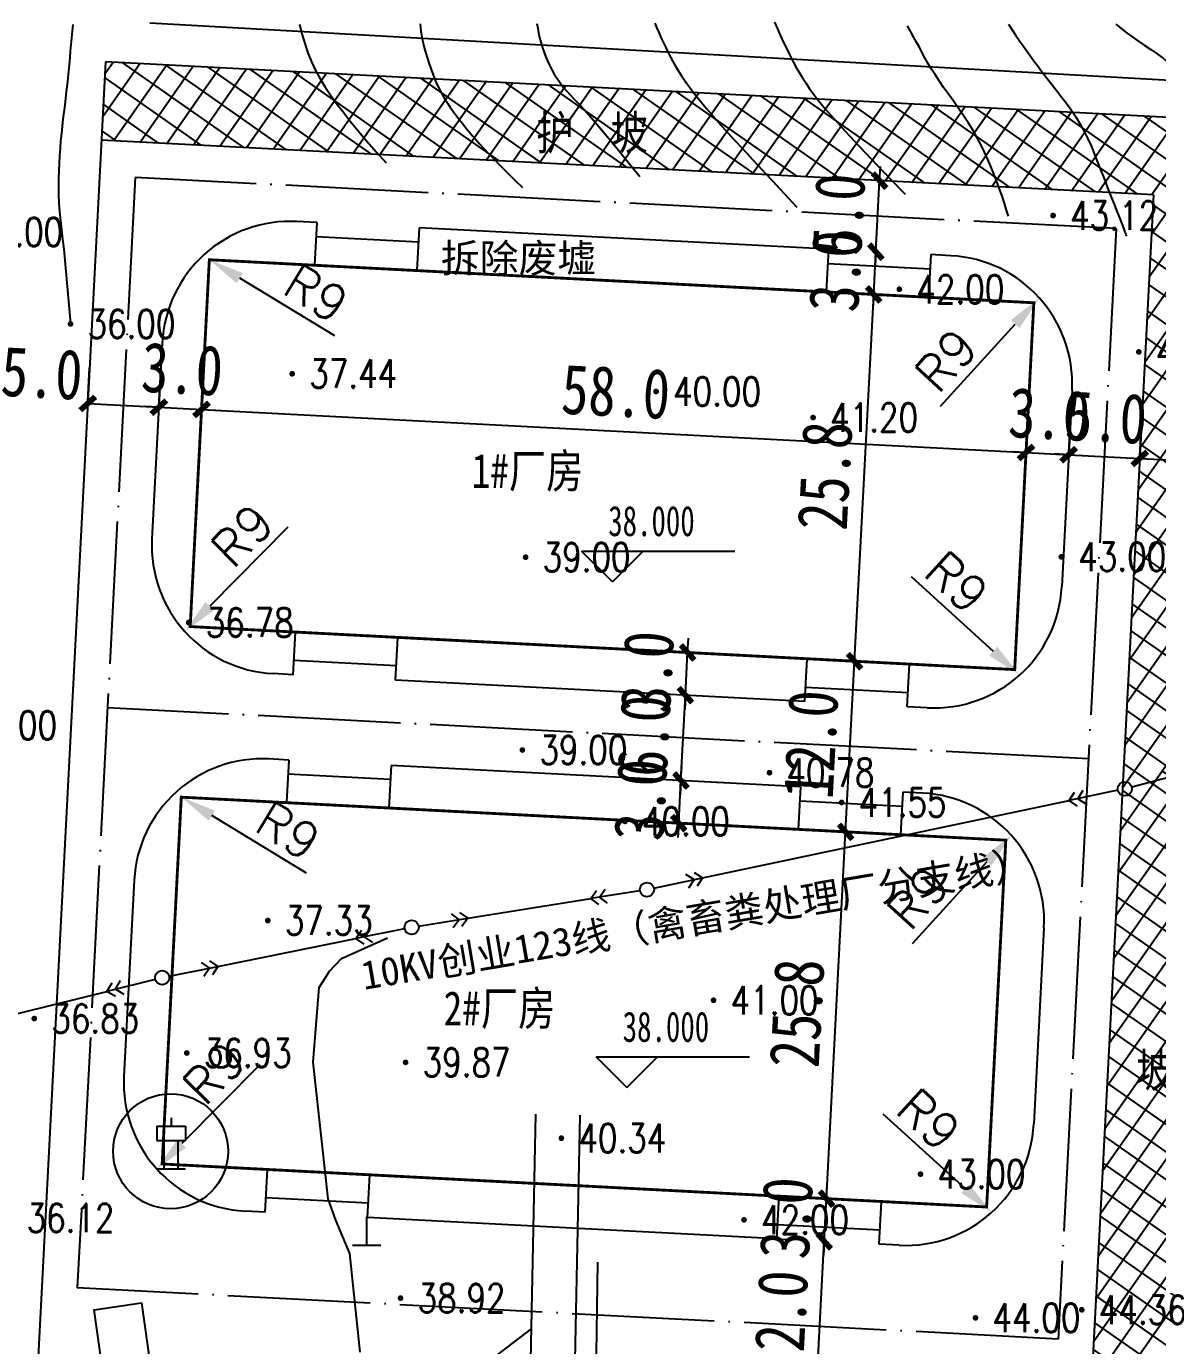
# Model space of a CAD drawing. Extents: x 39624947 to 39626627, y 3418539 to 3418836.
# Drawn here: x 39625455.9 to 39625535.3, y 3418631.4 to 3418724.1 of the extents above; entities that cross this region are included whole.
import ezdxf
from ezdxf.enums import TextEntityAlignment as Align

# ---------------------------------------------------------------- set-up
doc = ezdxf.new("R2010")
doc.units = 0
doc.header["$PDMODE"] = 99
doc.header["$PDSIZE"] = 0.2
doc.linetypes.add('DOTE', pattern=[2.42, 2, -0.2, 0.02, -0.2])
doc.layers.get('0').update_dxf_attribs({"linetype": 'CONTINUOUS'})
doc.layers.get('Defpoints').update_dxf_attribs({"linetype": 'CONTINUOUS'})
for name, color, linetype in [('1-新建建筑', 140, 'CONTINUOUS'), ('11文字', 7, 'CONTINUOUS'), ('11规划道路', 1, 'CONTINUOUS'), ('DIM_ELEV', 3, 'CONTINUOUS'), ('DLDW', 11, 'CONTINUOUS'), ('DLSS', 4, 'CONTINUOUS'), ('GCD', 7, 'CONTINUOUS'), ('JMD', 6, 'CONTINUOUS'), ('PUB_DIM', 3, 'CONTINUOUS'), ('PUB_TEXT', 7, 'CONTINUOUS'), ('PUB_WALL', 9, 'CONTINUOUS'), ('TK', 7, 'CONTINUOUS'), ('ZXX', 1, 'CONTINUOUS'), ('！用地红线', 1, 'CONTINUOUS')]:
    doc.layers.add(name, color=color, linetype=linetype)
doc.styles.add('-宋体', font='', dxfattribs={"width": 0.8})
doc.styles.add('-宋体_T3', font='', dxfattribs={"width": 0.8})
doc.styles.add('HZ', font='rs.shx', dxfattribs={"width": 0.8, "bigfont": 'hztxt.shx'})
doc.styles.get("Standard").update_dxf_attribs({"font": 'rs.shx', "bigfont": 'hztxt.shx'})
doc.styles.add('等线体', font='simhei.ttf')
doc.styles.get('-宋体').set_extended_font_data('SimSun')
doc.styles.get('-宋体_T3').set_extended_font_data('SimSun')
doc.dimstyles.new('_TCH_ARCH_M_M&&1', dxfattribs={"dimtxt": 3.5, "dimasz": 1, "dimexe": 2.5, "dimexo": 3, "dimgap": 1, "dimtad": 1, "dimdec": 1, "dimzin": 0, "dimdsep": 46, "dimtxsty": '-宋体_T3', "dimblk": 'ARCHTICK', "dimcen": 0.09, "dimclrt": 7, "dimazin": 2, "dimtfac": 1, "dimtdec": 1, "dimtix": 1, "dimtmove": 2, "dimatfit": 3, "dimfxl": 0, "dimtolj": 1, "dimtzin": 0, "dimarcsym": 0})
doc.dimstyles.new('ISO-25', dxfattribs={"dimtxt": 2.5, "dimasz": 2.5, "dimexe": 1.25, "dimexo": 0.625, "dimtad": 1, "dimdsep": 46, "dimtxsty": 'Standard', "dimcen": 2.5, "dimadec": 0, "dimazin": 0, "dimtfac": 1, "dimtmove": 0, "dimatfit": 3, "dimfxl": 0, "dimarcsym": 0})

# ---------------------------------------------------------------- blocks, each defined once
blk = doc.blocks.new('gc102')
for p, q in [((-1, 3), (1, 3)), ((-1, 3), (-1, 2)), ((0, 3.6), (0, 3)), ((1, 3), (1, 2)), ((-1, 2), (1, 2)), ((-0.5, 0), (-0.5, 2)), ((0.5, 0), (0.5, 2)), ((-1, 0), (1, 0))]:
    blk.add_line(p, q)
blk = doc.blocks.new('GC111')
for p, q in [((0, 0), (0, 2)), ((-1, 0), (1, 0))]:
    blk.add_line(p, q)
blk = doc.blocks.new('762')
at = {"layer": 'DIM_ELEV'}
for p, q in [((507245.508, 3421118.707), (507243.348, 3421120.867)), ((507243.348, 3421120.867), (507254.119, 3421120.867)), ((507245.508, 3421118.707), (507247.668, 3421120.867))]:
    blk.add_line(p, q, dxfattribs=at)
blk = doc.blocks.new('GC200')
at = {"linetype": 'Continuous', "const_width": 0.2, "flags": 128}
blk.add_lwpolyline([(-0.1, 0, 1), (0.1, 0, 1)], format="xyb", close=True, dxfattribs=at)
blk = doc.blocks.new('GC013A')
at = {"linetype": 'Continuous'}
blk.add_line((0.5, 0), (4, 0), dxfattribs=at)
at = {"linetype": 'Continuous', "flags": 128}
for points in [[(2.884, 0.5), (3.384, 0), (2.884, -0.5)], [(3.5, 0.5), (4, 0), (3.5, -0.5)]]:
    blk.add_lwpolyline(points, dxfattribs=at)
blk = doc.blocks.new('GC170')
at = {"linetype": 'Continuous'}
blk.add_circle((0, 0), 0.5, dxfattribs=at)
blk = doc.blocks.new('111133333777777')
at = {"layer": 'PUB_WALL', "color": 252, "ltscale": 0.01}
for p, q in [((39623279.686, 3418656.517), (39623305.434, 3418661.946)), ((39623263.192, 3418653.675), (39623271.823, 3418655.059)), ((39623245.641, 3418650.296), (39623255.321, 3418652.25)), ((39623224.251, 3418645.173), (39623237.838, 3418648.541))]:
    blk.add_line(p, q, dxfattribs=at)
for points, elevation in [([(39623284.742, 3418716.609), (39623284.94, 3418716.156), (39623285.137, 3418715.717), (39623285.332, 3418715.294), (39623285.526, 3418714.885), (39623285.718, 3418714.491), (39623285.909, 3418714.111), (39623286.099, 3418713.747), (39623286.288, 3418713.397), (39623286.484, 3418713.052), (39623286.697, 3418712.703), (39623286.926, 3418712.349), (39623287.172, 3418711.99), (39623287.435, 3418711.628), (39623287.714, 3418711.261), (39623288.01, 3418710.889), (39623288.322, 3418710.513), (39623288.69, 3418710.088), (39623289.153, 3418709.571), (39623289.71, 3418708.962), (39623290.362, 3418708.261), (39623291.109, 3418707.467), (39623291.95, 3418706.58), (39623292.886, 3418705.602), (39623293.917, 3418704.531)], 42), ([(39623301.166, 3418702.982), (39623301.02, 3418703.476), (39623300.864, 3418703.972), (39623300.699, 3418704.469), (39623300.523, 3418704.968), (39623300.337, 3418705.468), (39623300.142, 3418705.969), (39623299.937, 3418706.472), (39623299.722, 3418706.977), (39623299.492, 3418707.483), (39623299.243, 3418707.989), (39623298.973, 3418708.497), (39623298.683, 3418709.007), (39623298.374, 3418709.517), (39623298.044, 3418710.028), (39623297.695, 3418710.541), (39623297.326, 3418711.054), (39623296.96, 3418711.557), (39623296.619, 3418712.038), (39623296.304, 3418712.497), (39623296.015, 3418712.934), (39623295.752, 3418713.349), (39623295.514, 3418713.742), (39623295.302, 3418714.112), (39623295.116, 3418714.461), (39623294.935, 3418714.807), (39623294.74, 3418715.17), (39623294.531, 3418715.552), (39623294.306, 3418715.95), (39623294.068, 3418716.366)], 43), ([(39623276.336, 3418716.556), (39623276.481, 3418716.201), (39623276.63, 3418715.851), (39623276.782, 3418715.506), (39623276.939, 3418715.165), (39623277.099, 3418714.829), (39623277.263, 3418714.497), (39623277.431, 3418714.17), (39623277.602, 3418713.848), (39623277.785, 3418713.522), (39623277.989, 3418713.187), (39623278.213, 3418712.841), (39623278.456, 3418712.485), (39623278.72, 3418712.118), (39623279.005, 3418711.742), (39623279.309, 3418711.355), (39623279.633, 3418710.958), (39623279.969, 3418710.557), (39623280.308, 3418710.159), (39623280.649, 3418709.764), (39623280.993, 3418709.372), (39623281.339, 3418708.982), (39623281.689, 3418708.595), (39623282.041, 3418708.211), (39623282.396, 3418707.83), (39623282.769, 3418707.432), (39623283.175, 3418706.997), (39623283.614, 3418706.525), (39623284.088, 3418706.017), (39623284.594, 3418705.472), (39623285.134, 3418704.891), (39623285.707, 3418704.273), (39623286.314, 3418703.618)], 41), ([(39623246.286, 3418734.511), (39623255.823, 3418733.109), (39623273.256, 3418732.467), (39623285.078, 3418733.4), (39623298.312, 3418733.588), (39623313.5, 3418733.806), (39623316.288, 3418712.32), (39623240.864, 3418716.557)], 51.487), ([(39623234.82, 3418700.685), (39623235.278, 3418695.423)], 36), ([(39623255.634, 3418623.199), (39623254.914, 3418630.124), (39623253.921, 3418632.464), (39623253.386, 3418633.966), (39623252.323, 3418643.581), (39623252.757, 3418648.808), (39623253.482, 3418649.953), (39623254.329, 3418650.859), (39623257.538, 3418652.301)], 51.487)]:
    blk.add_lwpolyline(points, dxfattribs=dict(at, elevation=elevation))
for points in [[(39623301.178, 3418716.475), (39623301.443, 3418716.073), (39623301.7, 3418715.687), (39623301.951, 3418715.318), (39623302.194, 3418714.965), (39623302.43, 3418714.629), (39623302.672, 3418714.292), (39623302.931, 3418713.938), (39623303.208, 3418713.565), (39623303.503, 3418713.174), (39623303.816, 3418712.765), (39623304.147, 3418712.338), (39623304.495, 3418711.892), (39623304.861, 3418711.429), (39623305.226, 3418710.952), (39623305.571, 3418710.464), (39623305.896, 3418709.967), (39623306.202, 3418709.46), (39623306.487, 3418708.943), (39623306.752, 3418708.416), (39623306.998, 3418707.879), (39623307.224, 3418707.332), (39623307.436, 3418706.788), (39623307.643, 3418706.258), (39623307.844, 3418705.744), (39623308.039, 3418705.244), (39623308.228, 3418704.759), (39623308.412, 3418704.289), (39623308.589, 3418703.834), (39623308.76, 3418703.394), (39623308.919, 3418702.987), (39623309.057, 3418702.632), (39623309.174, 3418702.329), (39623309.272, 3418702.078), (39623309.349, 3418701.879), (39623309.406, 3418701.731), (39623309.442, 3418701.636), (39623309.458, 3418701.593)], [(39623308.709, 3418716.483), (39623309.064, 3418716.195), (39623309.441, 3418715.904), (39623309.84, 3418715.61), (39623310.26, 3418715.312), (39623310.701, 3418715.011), (39623311.164, 3418714.707), (39623311.624, 3418714.393), (39623312.057, 3418714.062), (39623312.463, 3418713.714), (39623312.842, 3418713.349), (39623313.195, 3418712.967), (39623313.521, 3418712.568), (39623313.819, 3418712.152), (39623314.091, 3418711.719), (39623314.359, 3418711.188), (39623314.644, 3418710.481), (39623314.946, 3418709.598), (39623315.266, 3418708.537), (39623315.604, 3418707.3), (39623315.959, 3418705.885), (39623316.332, 3418704.294), (39623316.723, 3418702.526)], [(39623235.442, 3418716.46), (39623235.398, 3418715.992), (39623235.355, 3418715.525), (39623235.311, 3418715.058), (39623235.267, 3418714.591), (39623235.224, 3418714.124), (39623235.18, 3418713.657), (39623235.134, 3418713.188), (39623235.087, 3418712.716), (39623235.037, 3418712.24), (39623234.984, 3418711.76), (39623234.929, 3418711.276), (39623234.872, 3418710.789), (39623234.812, 3418710.298), (39623234.75, 3418709.803), (39623234.69, 3418709.303), (39623234.636, 3418708.797), (39623234.588, 3418708.285), (39623234.547, 3418707.767), (39623234.511, 3418707.242), (39623234.482, 3418706.712), (39623234.46, 3418706.175), (39623234.443, 3418705.633), (39623234.438, 3418705.078), (39623234.447, 3418704.505), (39623234.472, 3418703.914), (39623234.511, 3418703.304), (39623234.566, 3418702.677), (39623234.636, 3418702.031), (39623234.72, 3418701.367), (39623234.82, 3418700.685)], [(39623251.357, 3418716.489), (39623251.531, 3418715.788), (39623251.732, 3418715.112), (39623251.961, 3418714.459), (39623252.218, 3418713.831), (39623252.502, 3418713.227), (39623252.815, 3418712.647), (39623253.154, 3418712.091), (39623253.531, 3418711.532), (39623253.954, 3418710.941), (39623254.423, 3418710.319), (39623254.938, 3418709.666), (39623255.499, 3418708.982), (39623256.106, 3418708.267), (39623256.759, 3418707.52), (39623257.458, 3418706.742)], [(39623259.85, 3418716.506), (39623259.87, 3418716.234), (39623259.896, 3418715.98), (39623259.933, 3418715.724), (39623259.983, 3418715.449), (39623260.048, 3418715.153), (39623260.127, 3418714.837), (39623260.22, 3418714.502), (39623260.326, 3418714.146), (39623260.447, 3418713.771), (39623260.583, 3418713.375), (39623260.729, 3418712.977), (39623260.883, 3418712.594), (39623261.046, 3418712.225), (39623261.216, 3418711.872), (39623261.395, 3418711.533), (39623261.582, 3418711.209), (39623261.778, 3418710.899), (39623261.981, 3418710.605), (39623262.19, 3418710.319), (39623262.403, 3418710.035), (39623262.618, 3418709.753), (39623262.838, 3418709.473), (39623263.06, 3418709.195), (39623263.286, 3418708.919), (39623263.515, 3418708.645), (39623263.747, 3418708.374), (39623264.004, 3418708.084), (39623264.305, 3418707.757), (39623264.65, 3418707.392), (39623265.04, 3418706.989), (39623265.474, 3418706.549), (39623265.953, 3418706.071), (39623266.476, 3418705.555), (39623267.044, 3418705.002)], [(39623268.049, 3418716.525), (39623268.1, 3418716.195), (39623268.163, 3418715.863), (39623268.238, 3418715.533), (39623268.325, 3418715.204), (39623268.423, 3418714.878), (39623268.533, 3418714.553), (39623268.654, 3418714.23), (39623268.788, 3418713.909), (39623268.933, 3418713.59), (39623269.092, 3418713.274), (39623269.267, 3418712.964), (39623269.459, 3418712.658), (39623269.668, 3418712.358), (39623269.894, 3418712.063), (39623270.136, 3418711.774), (39623270.395, 3418711.489), (39623270.67, 3418711.21), (39623270.99, 3418710.883), (39623271.384, 3418710.455), (39623271.85, 3418709.926), (39623272.389, 3418709.296), (39623273.001, 3418708.566), (39623273.686, 3418707.735), (39623274.444, 3418706.803), (39623275.275, 3418705.77)], [(39623273.765, 3418592.303), (39623273.837, 3418593.796), (39623275.709, 3418598.571), (39623276.204, 3418600.198), (39623272.623, 3418603.121), (39623272.972, 3418612.829), (39623272.204, 3418621.467), (39623272.319, 3418629.524)]]:
    blk.add_lwpolyline(points, dxfattribs=at)
ref = blk.add_blockref('GC200', (39623304.307, 3418703.038, 43.12), dxfattribs=at)
ref.add_attrib('height', '43.12', dxfattribs={"layer": 'GCD', "color": 252, "linetype": 'Continuous', "height": 2, "style": 'HZ', "width": 0.8}).set_placement((39623305.507, 3418703.038, 43.12), align=Align.MIDDLE_LEFT)
ref = blk.add_blockref('GC200', (39623227.39, 3418701.881, 35), dxfattribs=at)
ref.add_attrib('height', '35.00', dxfattribs={"layer": 'GCD', "color": 252, "linetype": 'Continuous', "height": 2, "style": 'HZ', "width": 0.8}).set_placement((39623228.59, 3418701.881, 35), align=Align.MIDDLE_LEFT)
ref = blk.add_blockref('GC200', (39623293.506, 3418697.857, 42), dxfattribs=at)
ref.add_attrib('height', '42.00', dxfattribs={"layer": 'GCD', "color": 252, "linetype": 'Continuous', "height": 2, "style": 'HZ', "width": 0.8}).set_placement((39623294.706, 3418697.857, 42), align=Align.MIDDLE_LEFT)
ref = blk.add_blockref('GC200', (39623235.278, 3418695.423, 36), dxfattribs=at)
ref.add_attrib('height', '36.00', dxfattribs={"layer": 'GCD', "color": 252, "linetype": 'Continuous', "height": 2, "style": 'HZ', "width": 0.8}).set_placement((39623236.478, 3418695.423, 36), align=Align.MIDDLE_LEFT)
ref = blk.add_blockref('GC200', (39623310.329, 3418693.46, 44), dxfattribs=at)
ref.add_attrib('height', '44.00', dxfattribs={"layer": 'GCD', "color": 252, "linetype": 'Continuous', "height": 2, "style": 'HZ', "width": 0.8}).set_placement((39623311.529, 3418693.46, 44), align=Align.MIDDLE_LEFT)
ref = blk.add_blockref('GC200', (39623250.857, 3418691.923, 37.44), dxfattribs=at)
ref.add_attrib('height', '37.44', dxfattribs={"layer": 'GCD', "color": 252, "linetype": 'Continuous', "height": 2, "style": 'HZ', "width": 0.8}).set_placement((39623252.057, 3418691.923, 37.44), align=Align.MIDDLE_LEFT)
ref = blk.add_blockref('GC200', (39623276.417, 3418690.677, 40), dxfattribs=at)
ref.add_attrib('height', '40.00', dxfattribs={"layer": 'GCD', "color": 253, "linetype": 'Continuous', "height": 2, "style": 'HZ', "width": 0.8}).set_placement((39623277.617, 3418690.677, 40), align=Align.MIDDLE_LEFT)
ref = blk.add_blockref('GC200', (39623287.447, 3418688.849, 41.2), dxfattribs=at)
ref.add_attrib('height', '41.20', dxfattribs={"layer": 'GCD', "color": 251, "linetype": 'Continuous', "height": 2, "style": 'HZ', "width": 0.8}).set_placement((39623288.647, 3418688.849, 41.2), align=Align.MIDDLE_LEFT)
ref = blk.add_blockref('GC200', (39623267.253, 3418679.042, 39), dxfattribs=at)
ref.add_attrib('height', '39.00', dxfattribs={"layer": 'GCD', "color": 251, "linetype": 'Continuous', "height": 2, "style": 'HZ', "width": 0.8}).set_placement((39623268.453, 3418679.042, 39), align=Align.MIDDLE_LEFT)
ref = blk.add_blockref('GC200', (39623304.885, 3418679.068, 43), dxfattribs=at)
ref.add_attrib('height', '43.00', dxfattribs={"layer": 'GCD', "color": 252, "linetype": 'Continuous', "height": 2, "style": 'HZ', "width": 0.8}).set_placement((39623306.085, 3418679.068, 43), align=Align.MIDDLE_LEFT)
ref = blk.add_blockref('GC200', (39623243.582, 3418674.451, 36.78), dxfattribs=at)
ref.add_attrib('height', '36.78', dxfattribs={"layer": 'GCD', "color": 252, "linetype": 'Continuous', "height": 2, "style": 'HZ', "width": 0.8}).set_placement((39623244.782, 3418674.451, 36.78), align=Align.MIDDLE_LEFT)
ref = blk.add_blockref('GC200', (39623226.966, 3418667.226, 35), dxfattribs=at)
ref.add_attrib('height', '35.00', dxfattribs={"layer": 'GCD', "color": 252, "linetype": 'Continuous', "height": 2, "style": 'HZ', "width": 0.8}).set_placement((39623228.166, 3418667.226, 35), align=Align.MIDDLE_LEFT)
ref = blk.add_blockref('GC200', (39623267.023, 3418665.496, 39), dxfattribs=at)
ref.add_attrib('height', '39.00', dxfattribs={"layer": 'GCD', "color": 252, "linetype": 'Continuous', "height": 2, "style": 'HZ', "width": 0.8}).set_placement((39623268.223, 3418665.496, 39), align=Align.MIDDLE_LEFT)
ref = blk.add_blockref('GC200', (39623284.382, 3418663.902, 40.783), dxfattribs=at)
ref.add_attrib('height', '40.78', dxfattribs={"layer": 'GCD', "color": 252, "linetype": 'Continuous', "height": 2, "style": 'HZ', "width": 0.8}).set_placement((39623285.582, 3418663.902, 40.783), align=Align.MIDDLE_LEFT)
for p, rotation in [((39623309.348, 3418662.771), 14.80899613415149), ((39623309.348, 3418662.771), 191.905599275025), ((39623275.772, 3418655.692), 11.90559927502501), ((39623275.772, 3418655.692), 189.107850238496), ((39623259.242, 3418653.042), 191.4155374240102), ((39623259.242, 3418653.042), 9.107850238496052), ((39623241.72, 3418649.504), 11.41553742401022), ((39623241.72, 3418649.504), 193.9250657168567)]:
    blk.add_blockref('GC013A', p, dxfattribs=dict(at, rotation=rotation))
ref = blk.add_blockref('GC200', (39623289.447, 3418661.811, 41.545), dxfattribs=at)
ref.add_attrib('height', '41.55', dxfattribs={"layer": 'GCD', "color": 252, "linetype": 'Continuous', "height": 2, "style": 'HZ', "width": 0.8}).set_placement((39623290.647, 3418661.811, 41.545), align=Align.MIDDLE_LEFT)
for p in [(39623309.348, 3418662.771), (39623275.772, 3418655.692), (39623259.242, 3418653.042), (39623241.72, 3418649.504)]:
    blk.add_blockref('GC170', p, dxfattribs=at)
ref = blk.add_blockref('GC200', (39623274.231, 3418660.482, 40), dxfattribs=at)
ref.add_attrib('height', '40.00', dxfattribs={"layer": 'GCD', "color": 252, "linetype": 'Continuous', "height": 2, "style": 'HZ', "width": 0.8}).set_placement((39623275.431, 3418660.482, 40), align=Align.MIDDLE_LEFT)
ref = blk.add_blockref('GC200', (39623249.138, 3418653.518, 37.325), dxfattribs=at)
ref.add_attrib('height', '37.33', dxfattribs={"layer": 'GCD', "color": 252, "linetype": 'Continuous', "height": 2, "style": 'HZ', "width": 0.8}).set_placement((39623250.338, 3418653.518, 37.325), align=Align.MIDDLE_LEFT)
ref = blk.add_blockref('GC200', (39623280.455, 3418647.916, 41), dxfattribs=at)
ref.add_attrib('height', '41.00', dxfattribs={"layer": 'GCD', "color": 252, "linetype": 'Continuous', "height": 2, "style": 'HZ', "width": 0.8}).set_placement((39623281.655, 3418647.916, 41), align=Align.MIDDLE_LEFT)
ref = blk.add_blockref('GC200', (39623232.737, 3418646.632, 36.828), dxfattribs=at)
ref.add_attrib('height', '36.83', dxfattribs={"layer": 'GCD', "color": 252, "linetype": 'Continuous', "height": 2, "style": 'HZ', "width": 0.8}).set_placement((39623233.937, 3418646.632, 36.828), align=Align.MIDDLE_LEFT)
ref = blk.add_blockref('GC200', (39623243.448, 3418644.214, 36.93), dxfattribs=at)
ref.add_attrib('height', '36.93', dxfattribs={"layer": 'GCD', "color": 252, "linetype": 'Continuous', "height": 2, "style": 'HZ', "width": 0.8}).set_placement((39623244.648, 3418644.214, 36.93), align=Align.MIDDLE_LEFT)
ref = blk.add_blockref('GC200', (39623258.819, 3418643.556, 39.87), dxfattribs=at)
ref.add_attrib('height', '39.87', dxfattribs={"layer": 'GCD', "color": 252, "linetype": 'Continuous', "height": 2, "style": 'HZ', "width": 0.8}).set_placement((39623260.019, 3418643.556, 39.87), align=Align.MIDDLE_LEFT)
ref = blk.add_blockref('GC200', (39623269.765, 3418638.232, 40.34), dxfattribs=at)
ref.add_attrib('height', '40.34', dxfattribs={"layer": 'GCD', "color": 252, "linetype": 'Continuous', "height": 2, "style": 'HZ', "width": 0.8}).set_placement((39623270.965, 3418638.232, 40.34), align=Align.MIDDLE_LEFT)
ref = blk.add_blockref('GC200', (39623294.993, 3418635.703, 43), dxfattribs=at)
ref.add_attrib('height', '43.00', dxfattribs={"layer": 'GCD', "color": 252, "linetype": 'Continuous', "height": 2, "style": 'HZ', "width": 0.8}).set_placement((39623296.193, 3418635.703, 43), align=Align.MIDDLE_LEFT)
ref = blk.add_blockref('GC200', (39623230.995, 3418632.63, 36.12), dxfattribs=at)
ref.add_attrib('height', '36.12', dxfattribs={"layer": 'GCD', "color": 252, "linetype": 'Continuous', "height": 2, "style": 'HZ', "width": 0.8}).set_placement((39623232.195, 3418632.63, 36.12), align=Align.MIDDLE_LEFT)
ref = blk.add_blockref('GC200', (39623282.594, 3418632.494, 42), dxfattribs=at)
ref.add_attrib('height', '42.00', dxfattribs={"layer": 'GCD', "color": 252, "linetype": 'Continuous', "height": 2, "style": 'HZ', "width": 0.8}).set_placement((39623283.794, 3418632.494, 42), align=Align.MIDDLE_LEFT)
ref = blk.add_blockref('GC200', (39623258.47, 3418626.998, 38.92), dxfattribs=at)
ref.add_attrib('height', '38.92', dxfattribs={"layer": 'GCD', "color": 252, "linetype": 'Continuous', "height": 2, "style": 'HZ', "width": 0.8}).set_placement((39623259.67, 3418626.998, 38.92), align=Align.MIDDLE_LEFT)
ref = blk.add_blockref('GC200', (39623298.855, 3418625.611, 44), dxfattribs=at)
ref.add_attrib('height', '44.00', dxfattribs={"layer": 'GCD', "color": 252, "linetype": 'Continuous', "height": 2, "style": 'HZ', "width": 0.8}).set_placement((39623300.055, 3418625.611, 44), align=Align.MIDDLE_LEFT)
ref = blk.add_blockref('GC200', (39623306.325, 3418626.176, 44.359), dxfattribs=at)
ref.add_attrib('height', '44.36', dxfattribs={"layer": 'GCD', "color": 252, "linetype": 'Continuous', "height": 2, "style": 'HZ', "width": 0.8}).set_placement((39623307.525, 3418626.176, 44.359), align=Align.MIDDLE_LEFT)
at = {"layer": 'PUB_WALL', "color": 252, "ltscale": 0.01, "style": '等线体'}
blk.add_text('10KV创业123线（禽畜粪处理厂分支线）', height=2, rotation=9.6366, dxfattribs=at).set_placement((39623279.231, 3418653.662), align=Align.MIDDLE)
blk = doc.blocks.new('*D32')
at = {"layer": '11文字', "color": 0, "linetype": 'Continuous', "lineweight": -2}
blk.add_line((39625477.536, 3418702.367), (39625470.869, 3418706.411), dxfattribs=at)
at = {"layer": '11文字', "color": 0, "linetype": 'Continuous'}
blk.add_solid([(39625471.085, 3418706.767), (39625470.653, 3418706.055), (39625468.731, 3418707.707)], dxfattribs=at)
at = {"layer": 'Defpoints', "color": 0, "linetype": 'Continuous'}
for p in [(39625468.731, 3418707.707, -28.872), (39625476.426, 3418703.04, -28.872)]:
    blk.add_point(p, dxfattribs=at)
at = {"layer": '11文字', "color": 0, "linetype": 'Continuous', "insert": (39625476.243, 3418705.344), "char_height": 2.5, "attachment_point": 5, "rotation": 328.76433}
blk.add_mtext('R9', dxfattribs=at)
blk = doc.blocks.new('*D33')
at = {"layer": '11文字', "color": 0, "linetype": 'Continuous', "lineweight": -2}
blk.add_line((39625520.086, 3418697.43), (39625525.348, 3418703.185), dxfattribs=at)
at = {"layer": '11文字', "color": 0, "linetype": 'Continuous'}
blk.add_solid([(39625525.04, 3418703.466), (39625525.655, 3418702.904), (39625527.035, 3418705.03)], dxfattribs=at)
at = {"layer": 'Defpoints', "color": 0, "linetype": 'Continuous'}
for p in [(39625527.035, 3418705.03, -28.872), (39625520.962, 3418698.387, -28.872)]:
    blk.add_point(p, dxfattribs=at)
at = {"layer": '11文字', "color": 0, "linetype": 'Continuous', "insert": (39625520.49, 3418700.65), "char_height": 2.5, "attachment_point": 5, "rotation": 47.56407}
blk.add_mtext('R9', dxfattribs=at)
blk = doc.blocks.new('*D34')
at = {"layer": '11文字', "color": 0, "linetype": 'Continuous', "lineweight": -2}
blk.add_line((39625474.247, 3418688.918), (39625468.762, 3418683.375), dxfattribs=at)
at = {"layer": '11文字', "color": 0, "linetype": 'Continuous'}
blk.add_solid([(39625468.466, 3418683.668), (39625469.059, 3418683.082), (39625467.004, 3418681.598)], dxfattribs=at)
at = {"layer": 'Defpoints', "color": 0, "linetype": 'Continuous'}
for p in [(39625473.334, 3418687.996, -28.872), (39625467.004, 3418681.598, -28.872)]:
    blk.add_point(p, dxfattribs=at)
at = {"layer": '11文字', "color": 0, "linetype": 'Continuous', "insert": (39625471.051, 3418688.354), "char_height": 2.5, "attachment_point": 5, "rotation": 45.3067}
blk.add_mtext('R9', dxfattribs=at)
blk = doc.blocks.new('*D35')
at = {"layer": '11文字', "color": 0, "linetype": 'Continuous', "lineweight": -2}
blk.add_line((39625518.023, 3418685.454), (39625523.8, 3418680.217), dxfattribs=at)
at = {"layer": '11文字', "color": 0, "linetype": 'Continuous'}
blk.add_solid([(39625524.08, 3418680.526), (39625523.52, 3418679.908), (39625525.652, 3418678.538)], dxfattribs=at)
at = {"layer": 'Defpoints', "color": 0, "linetype": 'Continuous'}
for p in [(39625518.984, 3418684.582, -28.872), (39625525.652, 3418678.538, -28.872)]:
    blk.add_point(p, dxfattribs=at)
at = {"layer": '11文字', "color": 0, "linetype": 'Continuous', "insert": (39625521.244, 3418685.064), "char_height": 2.5, "attachment_point": 5, "rotation": 317.81052}
blk.add_mtext('R9', dxfattribs=at)
blk = doc.blocks.new('*D36')
at = {"layer": '11文字', "color": 0, "linetype": 'Continuous', "lineweight": -2}
blk.add_line((39625475.566, 3418664.619), (39625468.899, 3418668.662), dxfattribs=at)
at = {"layer": '11文字', "color": 0, "linetype": 'Continuous'}
blk.add_solid([(39625469.115, 3418669.019), (39625468.683, 3418668.306), (39625466.761, 3418669.959)], dxfattribs=at)
at = {"layer": 'Defpoints', "color": 0, "linetype": 'Continuous'}
for p in [(39625466.761, 3418669.959, -28.872), (39625474.457, 3418665.292, -28.872)]:
    blk.add_point(p, dxfattribs=at)
at = {"layer": '11文字', "color": 0, "linetype": 'Continuous', "insert": (39625474.274, 3418667.596), "char_height": 2.5, "attachment_point": 5, "rotation": 328.76433}
blk.add_mtext('R9', dxfattribs=at)
blk = doc.blocks.new('*D37')
at = {"layer": '11文字', "color": 0, "linetype": 'Continuous', "lineweight": -2}
blk.add_line((39625518.117, 3418659.681), (39625523.378, 3418665.436), dxfattribs=at)
at = {"layer": '11文字', "color": 0, "linetype": 'Continuous'}
blk.add_solid([(39625523.071, 3418665.717), (39625523.686, 3418665.155), (39625525.065, 3418667.281)], dxfattribs=at)
at = {"layer": 'Defpoints', "color": 0, "linetype": 'Continuous'}
for p in [(39625525.065, 3418667.281, -28.872), (39625518.992, 3418660.639, -28.872)]:
    blk.add_point(p, dxfattribs=at)
at = {"layer": '11文字', "color": 0, "linetype": 'Continuous', "insert": (39625518.52, 3418662.901), "char_height": 2.5, "attachment_point": 5, "rotation": 47.56407}
blk.add_mtext('R9', dxfattribs=at)
blk = doc.blocks.new('*D38')
at = {"layer": '11文字', "color": 0, "linetype": 'Continuous', "lineweight": -2}
blk.add_line((39625472.277, 3418651.17), (39625466.793, 3418645.627), dxfattribs=at)
at = {"layer": '11文字', "color": 0, "linetype": 'Continuous'}
blk.add_solid([(39625466.497, 3418645.92), (39625467.089, 3418645.333), (39625465.035, 3418643.849)], dxfattribs=at)
at = {"layer": 'Defpoints', "color": 0, "linetype": 'Continuous'}
for p in [(39625471.364, 3418650.247, -28.872), (39625465.035, 3418643.849, -28.872)]:
    blk.add_point(p, dxfattribs=at)
at = {"layer": '11文字', "color": 0, "linetype": 'Continuous', "insert": (39625469.081, 3418650.605), "char_height": 2.5, "attachment_point": 5, "rotation": 45.3067}
blk.add_mtext('R9', dxfattribs=at)
blk = doc.blocks.new('*D39')
at = {"layer": '11文字', "color": 0, "linetype": 'Continuous', "lineweight": -2}
blk.add_line((39625516.053, 3418647.705), (39625521.83, 3418642.468), dxfattribs=at)
at = {"layer": '11文字', "color": 0, "linetype": 'Continuous'}
blk.add_solid([(39625522.11, 3418642.777), (39625521.551, 3418642.159), (39625523.683, 3418640.789)], dxfattribs=at)
at = {"layer": 'Defpoints', "color": 0, "linetype": 'Continuous'}
for p in [(39625517.014, 3418646.833, -28.872), (39625523.683, 3418640.789, -28.872)]:
    blk.add_point(p, dxfattribs=at)
at = {"layer": '11文字', "color": 0, "linetype": 'Continuous', "insert": (39625519.275, 3418647.315), "char_height": 2.5, "attachment_point": 5, "rotation": 317.81052}
blk.add_mtext('R9', dxfattribs=at)
blk = doc.blocks.new('_ArchTick')
at = {"color": 0, "linetype": 'ByBlock', "const_width": 0.4}
blk.add_lwpolyline([(-0.5, -0.5), (0.5, 0.5)], dxfattribs=at)
blk = doc.blocks.new('*D44')
at = {"layer": 'Defpoints', "color": 0, "linetype": 'Continuous'}
for p in [(39625502.331, 3418680.119), (39625502.331, 3418680.119), (39625502.175, 3418677.123)]:
    blk.add_point(p, dxfattribs=at)
at = {"layer": 'PUB_DIM', "color": 0, "linetype": 'Continuous', "lineweight": -2}
for p, q in [((39625502.331, 3418680.119), (39625502.383, 3418681.118)), ((39625499.335, 3418680.275), (39625499.835, 3418680.249)), ((39625502.175, 3418677.123), (39625502.331, 3418680.119)), ((39625499.179, 3418677.28), (39625499.678, 3418677.254)), ((39625502.175, 3418677.123), (39625502.123, 3418676.125))]:
    blk.add_line(p, q, dxfattribs=at)
for p, rotation in [((39625502.331, 3418680.119), 267.0132044619395), ((39625502.175, 3418677.123), 87.01320446193948)]:
    blk.add_blockref('_ArchTick', p, dxfattribs=dict(at, rotation=rotation))
at = {"layer": 'PUB_DIM', "color": 7, "linetype": 'Continuous', "insert": (39625499.507, 3418678.764), "char_height": 3.5, "attachment_point": 5, "rotation": 87.0132, "style": '-宋体_T3'}
blk.add_mtext('\\A1;3.0', dxfattribs=at)
blk = doc.blocks.new('*D45')
at = {"layer": 'Defpoints', "color": 0, "linetype": 'Continuous'}
for p in [(39625502.175, 3418677.123), (39625502.175, 3418677.123), (39625501.862, 3418671.131)]:
    blk.add_point(p, dxfattribs=at)
at = {"layer": 'PUB_DIM', "color": 0, "linetype": 'Continuous', "lineweight": -2}
for p, q in [((39625502.175, 3418677.123), (39625502.227, 3418678.122)), ((39625499.179, 3418677.28), (39625499.678, 3418677.254)), ((39625501.862, 3418671.131), (39625502.175, 3418677.123)), ((39625498.866, 3418671.288), (39625499.366, 3418671.262)), ((39625501.862, 3418671.131), (39625501.81, 3418670.133))]:
    blk.add_line(p, q, dxfattribs=at)
for p, rotation in [((39625502.175, 3418677.123), 267.0132044677321), ((39625501.862, 3418671.131), 87.01320446773205)]:
    blk.add_blockref('_ArchTick', p, dxfattribs=dict(at, rotation=rotation))
at = {"layer": 'PUB_DIM', "color": 7, "linetype": 'Continuous', "insert": (39625499.272, 3418674.271), "char_height": 3.5, "attachment_point": 5, "rotation": 87.0132, "style": '-宋体_T3'}
blk.add_mtext('\\A1;6.0', dxfattribs=at)
blk = doc.blocks.new('*D46')
at = {"layer": 'Defpoints', "color": 0, "linetype": 'Continuous'}
for p in [(39625501.862, 3418671.131), (39625501.862, 3418671.131), (39625501.706, 3418668.135)]:
    blk.add_point(p, dxfattribs=at)
at = {"layer": 'PUB_DIM', "color": 0, "linetype": 'Continuous', "lineweight": -2}
for p, q in [((39625501.862, 3418671.131), (39625501.914, 3418672.13)), ((39625501.706, 3418668.135), (39625501.862, 3418671.131)), ((39625504.858, 3418670.975), (39625504.359, 3418671.001)), ((39625498.71, 3418668.292), (39625499.209, 3418668.266)), ((39625501.706, 3418668.135), (39625501.654, 3418667.137))]:
    blk.add_line(p, q, dxfattribs=at)
for p, rotation in [((39625501.862, 3418671.131), 267.0132044586957), ((39625501.706, 3418668.135), 87.01320445869567)]:
    blk.add_blockref('_ArchTick', p, dxfattribs=dict(at, rotation=rotation))
at = {"layer": 'PUB_DIM', "color": 7, "linetype": 'Continuous', "insert": (39625499.038, 3418669.777), "char_height": 3.5, "attachment_point": 5, "rotation": 87.0132, "style": '-宋体_T3'}
blk.add_mtext('\\A1;3.0', dxfattribs=at)
blk = doc.blocks.new('*D47')
at = {"layer": 'Defpoints', "color": 0, "linetype": 'Continuous'}
for p in [(39625515.818, 3418713.261), (39625515.828, 3418713.261), (39625515.567, 3418708.268)]:
    blk.add_point(p, dxfattribs=at)
at = {"layer": 'PUB_DIM', "color": 0, "linetype": 'Continuous', "lineweight": -2}
for p, q in [((39625515.818, 3418713.261), (39625515.87, 3418714.26)), ((39625512.832, 3418713.417), (39625513.321, 3418713.392)), ((39625515.558, 3418708.268), (39625515.818, 3418713.261)), ((39625512.572, 3418708.424), (39625513.061, 3418708.399)), ((39625515.558, 3418708.268), (39625515.505, 3418707.27))]:
    blk.add_line(p, q, dxfattribs=at)
for p, rotation in [((39625515.818, 3418713.261), 267.0132044392652), ((39625515.558, 3418708.268), 87.01320443926522)]:
    blk.add_blockref('_ArchTick', p, dxfattribs=dict(at, rotation=rotation))
at = {"layer": 'PUB_DIM', "color": 7, "linetype": 'Continuous', "insert": (39625512.942, 3418710.908), "char_height": 3.5, "attachment_point": 5, "rotation": 87.0132, "style": '-宋体_T3'}
blk.add_mtext('\\A1;5.0', dxfattribs=at)
blk = doc.blocks.new('*D48')
at = {"layer": 'Defpoints', "color": 0, "linetype": 'Continuous'}
for p in [(39625515.558, 3418708.268), (39625515.567, 3418708.268), (39625515.411, 3418705.272)]:
    blk.add_point(p, dxfattribs=at)
at = {"layer": 'PUB_DIM', "color": 0, "linetype": 'Continuous', "lineweight": -2}
for p, q in [((39625515.558, 3418708.268), (39625515.61, 3418709.267)), ((39625512.572, 3418708.424), (39625513.061, 3418708.399)), ((39625515.401, 3418705.272), (39625515.558, 3418708.268)), ((39625512.415, 3418705.428), (39625512.905, 3418705.403)), ((39625515.401, 3418705.272), (39625515.349, 3418704.274))]:
    blk.add_line(p, q, dxfattribs=at)
for p, rotation in [((39625515.558, 3418708.268), 267.0132044661101), ((39625515.401, 3418705.272), 87.01320446611014)]:
    blk.add_blockref('_ArchTick', p, dxfattribs=dict(at, rotation=rotation))
at = {"layer": 'PUB_DIM', "color": 7, "linetype": 'Continuous', "insert": (39625512.733, 3418706.914), "char_height": 3.5, "attachment_point": 5, "rotation": 87.0132, "style": '-宋体_T3'}
blk.add_mtext('\\A1;3.0', dxfattribs=at)
blk = doc.blocks.new('*D52')
at = {"layer": 'Defpoints', "color": 0, "linetype": 'Continuous'}
for p in [(39625512.087, 3418641.759), (39625512.097, 3418641.758), (39625511.941, 3418638.762)]:
    blk.add_point(p, dxfattribs=at)
at = {"layer": 'PUB_DIM', "color": 0, "linetype": 'Continuous', "lineweight": -2}
for p, q in [((39625512.087, 3418641.759), (39625512.139, 3418642.757)), ((39625509.101, 3418641.915), (39625509.591, 3418641.889)), ((39625511.931, 3418638.763), (39625512.087, 3418641.759)), ((39625508.945, 3418638.919), (39625509.434, 3418638.893)), ((39625511.931, 3418638.763), (39625511.879, 3418637.764))]:
    blk.add_line(p, q, dxfattribs=at)
for p, rotation in [((39625512.087, 3418641.759), 267.0132044554518), ((39625511.931, 3418638.763), 87.01320445545187)]:
    blk.add_blockref('_ArchTick', p, dxfattribs=dict(at, rotation=rotation))
at = {"layer": 'PUB_DIM', "color": 7, "linetype": 'Continuous', "insert": (39625509.263, 3418640.404), "char_height": 3.5, "attachment_point": 5, "rotation": 87.0132, "style": '-宋体_T3'}
blk.add_mtext('\\A1;3.0', dxfattribs=at)
blk = doc.blocks.new('*D56')
at = {"layer": 'Defpoints', "color": 0, "linetype": 'Continuous'}
for p in [(39625465.186, 3418697.349), (39625460.02, 3418694.297), (39625465.014, 3418694.037)]:
    blk.add_point(p, dxfattribs=at)
at = {"layer": 'PUB_DIM', "color": 0, "linetype": 'Continuous', "lineweight": -2}
for p, q in [((39625460.177, 3418697.293), (39625460.323, 3418700.106)), ((39625465.17, 3418697.033), (39625465.317, 3418699.845)), ((39625460.193, 3418697.609), (39625465.186, 3418697.349))]:
    blk.add_line(p, q, dxfattribs=at)
for p, rotation in [((39625460.193, 3418697.609), 177.0132044989946), ((39625465.186, 3418697.349), 357.0132044989945)]:
    blk.add_blockref('_ArchTick', p, dxfattribs=dict(at, rotation=rotation))
at = {"layer": 'PUB_DIM', "color": 7, "linetype": 'Continuous', "insert": (39625456.968, 3418699.733), "char_height": 3.5, "attachment_point": 5, "rotation": 357.0132, "style": '-宋体_T3'}
blk.add_mtext('\\A1;5.0', dxfattribs=at)
blk = doc.blocks.new('*D57')
at = {"layer": 'Defpoints', "color": 0, "linetype": 'Continuous'}
for p in [(39625468.182, 3418697.192), (39625465.014, 3418694.037), (39625468.01, 3418693.881)]:
    blk.add_point(p, dxfattribs=at)
at = {"layer": 'PUB_DIM', "color": 0, "linetype": 'Continuous', "lineweight": -2}
for p, q in [((39625465.17, 3418697.033), (39625465.317, 3418699.845)), ((39625468.166, 3418696.876), (39625468.313, 3418699.689)), ((39625465.186, 3418697.349), (39625464.188, 3418697.401)), ((39625465.186, 3418697.349), (39625468.182, 3418697.192)), ((39625468.182, 3418697.192), (39625469.181, 3418697.14))]:
    blk.add_line(p, q, dxfattribs=at)
for p, rotation in [((39625465.186, 3418697.349), 357.0132044969249), ((39625468.182, 3418697.192), 177.0132044969249)]:
    blk.add_blockref('_ArchTick', p, dxfattribs=dict(at, rotation=rotation))
at = {"layer": 'PUB_DIM', "color": 7, "linetype": 'Continuous', "insert": (39625466.828, 3418700.017), "char_height": 3.5, "attachment_point": 5, "rotation": 357.0132, "style": '-宋体_T3'}
blk.add_mtext('\\A1;3.0', dxfattribs=at)
blk = doc.blocks.new('*D59')
at = {"layer": 'Defpoints', "color": 0, "linetype": 'Continuous'}
for p in [(39625529.099, 3418694.014), (39625525.931, 3418690.858), (39625528.927, 3418690.702)]:
    blk.add_point(p, dxfattribs=at)
at = {"layer": 'PUB_DIM', "color": 0, "linetype": 'Continuous', "lineweight": -2}
for p, q in [((39625526.087, 3418693.854), (39625526.234, 3418696.667)), ((39625529.083, 3418693.698), (39625529.23, 3418696.51)), ((39625526.104, 3418694.17), (39625525.105, 3418694.222)), ((39625526.104, 3418694.17), (39625529.099, 3418694.014)), ((39625529.099, 3418694.014), (39625530.098, 3418693.962))]:
    blk.add_line(p, q, dxfattribs=at)
for p, rotation in [((39625526.104, 3418694.17), 357.0132045014054), ((39625529.099, 3418694.014), 177.0132045014054)]:
    blk.add_blockref('_ArchTick', p, dxfattribs=dict(at, rotation=rotation))
at = {"layer": 'PUB_DIM', "color": 7, "linetype": 'Continuous', "insert": (39625527.745, 3418696.838), "char_height": 3.5, "attachment_point": 5, "rotation": 357.0132, "style": '-宋体_T3'}
blk.add_mtext('\\A1;3.0', dxfattribs=at)
blk = doc.blocks.new('*D60')
at = {"layer": 'Defpoints', "color": 0, "linetype": 'Continuous'}
for p in [(39625534.093, 3418693.753), (39625528.927, 3418690.702), (39625533.92, 3418690.442)]:
    blk.add_point(p, dxfattribs=at)
at = {"layer": 'PUB_DIM', "color": 0, "linetype": 'Continuous', "lineweight": -2}
for p, q in [((39625529.083, 3418693.698), (39625529.23, 3418696.51)), ((39625534.076, 3418693.437), (39625534.223, 3418696.25)), ((39625529.099, 3418694.014), (39625528.101, 3418694.066)), ((39625529.099, 3418694.014), (39625534.093, 3418693.753)), ((39625534.093, 3418693.753), (39625535.091, 3418693.701))]:
    blk.add_line(p, q, dxfattribs=at)
for p, rotation in [((39625529.099, 3418694.014), 357.0132044989945), ((39625534.093, 3418693.753), 177.0132044989946)]:
    blk.add_blockref('_ArchTick', p, dxfattribs=dict(at, rotation=rotation))
at = {"layer": 'PUB_DIM', "color": 7, "linetype": 'Continuous', "insert": (39625531.739, 3418696.63), "char_height": 3.5, "attachment_point": 5, "rotation": 357.0132, "style": '-宋体_T3'}
blk.add_mtext('\\A1;5.0', dxfattribs=at)

msp = doc.modelspace()

# ---------------------------------------------------------------- hatches: boundary and pattern name
at = {"layer": '！用地红线', "linetype": 'DOTE'}
h = msp.add_hatch(dxfattribs=at)
h.set_pattern_fill('ANSI37', color=54, angle=10, style=0)
h.set_pattern_definition([(55, (1608.1375, 7.7759), (-1.30040387031, 0.91055259271), []), (145, (1608.1375, 7.7759), (-0.91055259271, -1.30040387031), [])])
h.paths.add_polyline_path([(39625540.837, 3418717.464), (39625461.445, 3418721.606), (39625461.159, 3418716.113), (39625535.058, 3418712.258), (39625530.546, 3418625.775), (39625474.622, 3418628.693), (39625474.336, 3418623.222), (39625535.753, 3418620.018)])
h.paths.add_polyline_path([(39625510.686, 3418622.091), (39625510.891, 3418626.036), (39625508.644, 3418626.153), (39625508.439, 3418622.208)], flags=24)
h.paths.add_polyline_path([(39625490.915, 3418714.316), (39625500.667, 3418714.316), (39625500.667, 3418718.996), (39625490.915, 3418718.996)], flags=25)
h.paths.add_polyline_path([(39625533.061, 3418648.467), (39625537.352, 3418648.467), (39625537.352, 3418653.147), (39625533.061, 3418653.147)], flags=24)
h.paths.add_polyline_path([(39625534.675, 3418679.267), (39625538.952, 3418679.267), (39625538.952, 3418683.907), (39625534.675, 3418683.907)], flags=24)
h.paths.add_polyline_path([(39625497.989, 3418621.578), (39625506.376, 3418621.578), (39625506.376, 3418626.258), (39625497.989, 3418626.258)], flags=25)

# ---------------------------------------------------------------- linework, layer by layer
at = {"linetype": 'Continuous'}
for p, q in [((39625461.445, 3418721.606), (39625455.996, 3418617.17)), ((39625540.837, 3418717.464), (39625461.445, 3418721.606)), ((39625535.058, 3418712.258), (39625461.159, 3418716.113)), ((39625535.058, 3418712.258), (39625530.546, 3418625.775)), ((39625476.277, 3418710.318), (39625474.879, 3418710.391)), ((39625476.277, 3418710.318), (39625476.121, 3418707.322)), ((39625483.415, 3418708.944), (39625476.225, 3418709.319)), ((39625483.467, 3418709.943), (39625483.311, 3418706.947)), ((39625512.228, 3418708.442), (39625483.467, 3418709.943)), ((39625512.228, 3418708.442), (39625512.072, 3418705.446)), ((39625512.176, 3418707.443), (39625519.366, 3418707.068)), ((39625519.419, 3418708.067), (39625519.262, 3418705.071)), ((39625520.817, 3418707.994), (39625519.419, 3418708.067)), ((39625520.817, 3418707.994), (39625519.419, 3418708.067)), ((39625465.422, 3418701.872), (39625464.703, 3418688.091)), ((39625529.335, 3418698.537), (39625528.616, 3418684.756)), ((39625474.62, 3418678.561), (39625474.777, 3418681.557)), ((39625481.81, 3418678.186), (39625481.967, 3418681.182)), ((39625481.863, 3418679.184), (39625474.672, 3418679.56)), ((39625510.571, 3418676.685), (39625510.728, 3418679.681)), ((39625474.62, 3418678.561), (39625473.222, 3418678.634)), ((39625517.762, 3418676.31), (39625517.918, 3418679.306)), ((39625510.571, 3418676.685), (39625481.81, 3418678.186)), ((39625510.623, 3418677.684), (39625517.814, 3418677.309)), ((39625519.16, 3418676.237), (39625517.762, 3418676.31)), ((39625474.308, 3418672.569), (39625472.91, 3418672.642)), ((39625474.308, 3418672.569), (39625474.151, 3418669.573)), ((39625481.498, 3418672.194), (39625481.342, 3418669.198)), ((39625510.259, 3418670.693), (39625481.498, 3418672.194)), ((39625481.446, 3418671.195), (39625474.256, 3418671.57)), ((39625510.259, 3418670.693), (39625510.102, 3418667.697)), ((39625517.449, 3418670.318), (39625517.293, 3418667.322)), ((39625518.847, 3418670.245), (39625517.449, 3418670.318)), ((39625510.207, 3418669.695), (39625517.397, 3418669.319)), ((39625463.453, 3418664.123), (39625462.734, 3418650.342)), ((39625527.366, 3418660.788), (39625526.647, 3418647.007)), ((39625472.651, 3418640.812), (39625472.807, 3418643.808)), ((39625479.841, 3418640.437), (39625479.997, 3418643.433)), ((39625479.893, 3418641.436), (39625472.703, 3418641.811)), ((39625508.602, 3418638.936), (39625508.758, 3418641.932)), ((39625515.792, 3418638.561), (39625515.948, 3418641.557)), ((39625472.651, 3418640.812), (39625471.253, 3418640.885)), ((39625508.602, 3418638.936), (39625479.841, 3418640.437)), ((39625508.654, 3418639.935), (39625515.844, 3418639.56)), ((39625517.19, 3418638.488), (39625515.792, 3418638.561))]:
    msp.add_line(p, q, dxfattribs=at)
for centre, start, end in [((39625474.41, 3418701.403), 87.0132, 177.0132), ((39625520.348, 3418699.006), 357.0132, 87.0132), ((39625473.691, 3418687.622), 177.0132, 267.0132), ((39625519.629, 3418685.225), 267.0132, 357.0132), ((39625472.441, 3418663.654), 87.0132, 177.0132), ((39625518.378, 3418661.257), 357.0132, 87.0132), ((39625471.722, 3418649.873), 177.0132, 267.0132), ((39625517.659, 3418647.476), 267.0132, 357.0132)]:
    msp.add_arc(centre, 9, start, end, dxfattribs=at)
at = {"layer": '1-新建建筑', "const_width": 0.2}
for points in [[(39625468.731, 3418707.707), (39625467.387, 3418681.942), (39625525.308, 3418678.92), (39625526.652, 3418704.685)], [(39625466.761, 3418669.959), (39625465.417, 3418644.194), (39625523.338, 3418641.172), (39625524.683, 3418666.937)]]:
    msp.add_lwpolyline(points, close=True, dxfattribs=at)
at = {"layer": 'DLSS', "color": 253, "linetype": 'Continuous'}
for p, q in [((39625491.654, 3418647.686, 51.487), (39625490.719, 3418602.24, 51.487)), ((39625494.754, 3418647.623, 51.487), (39625493.82, 3418602.236, 51.487)), ((39625491.342, 3418632.617, 51.487), (39625487.075, 3418629.368, 51.487))]:
    msp.add_line(p, q, dxfattribs=at)
at = {"layer": 'DLSS', "linetype": 'Continuous'}
for p, q in [((39625491.654, 3418647.686, 51.487), (39625491.654, 3418647.686, 51.487)), ((39625494.754, 3418647.623, 51.487), (39625494.754, 3418647.623, 51.487))]:
    msp.add_line(p, q, dxfattribs=at)
at = {"layer": 'JMD', "linetype": 'Continuous', "flags": 128}
msp.add_lwpolyline([(39625463.96, 3418634.439), (39625465.566, 3418623.103), (39625462.236, 3418622.609), (39625460.629, 3418633.945)], close=True, dxfattribs=at)
at = {"layer": 'JMD', "linetype": 'Continuous'}
msp.add_circle((39625466.01, 3418645.087), 4.036, dxfattribs=at)
at = {"layer": 'ZXX', "color": 0, "linetype": 'DOTE', "ltscale": 5}
for p, q in [((39625463.525, 3418713.487), (39625459.456, 3418635.493)), ((39625532.431, 3418709.891), (39625463.525, 3418713.487)), ((39625532.431, 3418709.891), (39625528.362, 3418631.897)), ((39625530.488, 3418672.642), (39625461.581, 3418676.237)), ((39625528.362, 3418631.897), (39625459.456, 3418635.493))]:
    msp.add_line(p, q, dxfattribs=at)

# ---------------------------------------------------------------- block references
at = {"linetype": 'Continuous'}
msp.add_blockref('111133333777777', (2223.698, 7.776), dxfattribs=at)
at = {"layer": '11规划道路'}
for p in [(39118251.539, -2433.62), (39118252.554, -2469.144)]:
    msp.add_blockref('762', p, dxfattribs=at)
at = {"layer": 'DLDW', "linetype": 'Continuous'}
for name, p in [('gc102', (39625466.049, 3418643.845, 51.487)), ('GC111', (39625479.784, 3418638.489))]:
    msp.add_blockref(name, p, dxfattribs=at)

# ---------------------------------------------------------------- texts
at = {"layer": 'JMD', "linetype": 'Continuous', "style": '等线体'}
msp.add_text('拆除废墟', height=2, dxfattribs=at).set_placement((39625495.906, 3418707.818), align=Align.MIDDLE_RIGHT)
at = {"layer": 'PUB_TEXT', "linetype": 'Continuous', "style": '-宋体', "width": 0.7}
for p in [(39625496.754, 3418688.296), (39625497.769, 3418652.772)]:
    msp.add_text('38.000', height=2.1266, dxfattribs=at).set_placement(p)
at = {"layer": 'TK', "color": 7, "linetype": 'Continuous', "style": '-宋体', "width": 0.8}
for s, p in [('护  坡', (39625491.695, 3418715.429, 39)), ('1#厂房', (39625487.162, 3418691.679)), ('2#厂房', (39625485.192, 3418653.93)), ('坡', (39625533.841, 3418649.58))]:
    msp.add_text(s, height=2.4, dxfattribs=at).set_placement(p)

# ---------------------------------------------------------------- dimensions: what is measured, and where the dimension line sits
at = {"layer": '11文字', "color": 3, "linetype": 'Continuous'}
for center, mpoint, picture, middle in [((39625476.426, 3418703.04, -28.872), (39625468.731, 3418707.707, -28.872), '*D32', (39625475.271, 3418703.741)), ((39625520.962, 3418698.387, -28.872), (39625527.035, 3418705.03, -28.872), '*D33', (39625521.873, 3418699.385)), ((39625473.334, 3418687.996, -28.872), (39625467.004, 3418681.598, -28.872), '*D34', (39625472.384, 3418687.035)), ((39625518.984, 3418684.582, -28.872), (39625525.652, 3418678.538, -28.872), '*D35', (39625519.985, 3418683.675)), ((39625474.457, 3418665.292, -28.872), (39625466.761, 3418669.959, -28.872), '*D36', (39625473.301, 3418665.992)), ((39625518.992, 3418660.639, -28.872), (39625525.065, 3418667.281, -28.872), '*D37', (39625519.904, 3418661.636)), ((39625471.364, 3418650.247, -28.872), (39625465.035, 3418643.849, -28.872), '*D38', (39625470.414, 3418649.287)), ((39625517.014, 3418646.833, -28.872), (39625523.683, 3418640.789, -28.872), '*D39', (39625518.016, 3418645.926))]:
    dim = msp.add_radius_dim(center=center, mpoint=mpoint, dimstyle='ISO-25', dxfattribs=at)
    dim.commit()
    dim.dimension.update_dxf_attribs({"geometry": picture, "text_midpoint": middle, "dimtype": 132})
at = {"layer": 'PUB_DIM', "linetype": 'Continuous'}
for p1, p2, distance, picture, middle in [((39625515.567, 3418708.268), (39625515.828, 3418713.261), 0.01, '*D47', (39625512.942, 3418710.908)), ((39625515.411, 3418705.272), (39625515.567, 3418708.268), 0.01, '*D48', (39625512.733, 3418706.914)), ((39625465.014, 3418694.037), (39625468.01, 3418693.881), 3.316, '*D57', (39625466.828, 3418700.017)), ((39625525.931, 3418690.858), (39625528.927, 3418690.702), 3.316, '*D59', (39625527.745, 3418696.838)), ((39625528.927, 3418690.702), (39625533.92, 3418690.442), 3.316, '*D60', (39625531.739, 3418696.63)), ((39625502.175, 3418677.123), (39625502.331, 3418680.119), 0, '*D44', (39625499.507, 3418678.764)), ((39625501.862, 3418671.131), (39625502.175, 3418677.123), 0, '*D45', (39625499.272, 3418674.271)), ((39625501.706, 3418668.135), (39625501.862, 3418671.131), 0, '*D46', (39625499.038, 3418669.777)), ((39625511.941, 3418638.762), (39625512.097, 3418641.758), 0.01, '*D52', (39625509.263, 3418640.404))]:
    dim = msp.add_aligned_dim(p1=p1, p2=p2, distance=distance, dimstyle='_TCH_ARCH_M_M&&1', dxfattribs=at)
    dim.commit()
    dim.dimension.update_dxf_attribs({"geometry": picture, "text_midpoint": middle})
for p1, p2, distance in [((39625514.067, 3418679.507), (39625515.411, 3418705.272), 0.01), ((39625468.01, 3418693.881), (39625525.931, 3418690.858), 3.316), ((39625533.92, 3418690.442), (39625556.127, 3418689.283), 3.316), ((39625513.442, 3418667.523), (39625514.067, 3418679.507), 0.01), ((39625512.097, 3418641.758), (39625513.442, 3418667.523), 0.01), ((39625511.316, 3418626.779), (39625511.941, 3418638.762), 0.01)]:
    msp.add_aligned_dim(p1=p1, p2=p2, distance=distance, dimstyle='_TCH_ARCH_M_M&&1', dxfattribs=at).render()
dim = msp.add_linear_dim(base=(39625465.186, 3418697.349), p1=(39625460.02, 3418694.297), p2=(39625465.014, 3418694.037), angle=357.0132, dimstyle='_TCH_ARCH_M_M&&1', dxfattribs=at)
dim.commit()
dim.dimension.update_dxf_attribs({"geometry": '*D56', "text_midpoint": (39625456.968, 3418699.733), "dimtype": 129})

doc.saveas('drawing.dxf')
